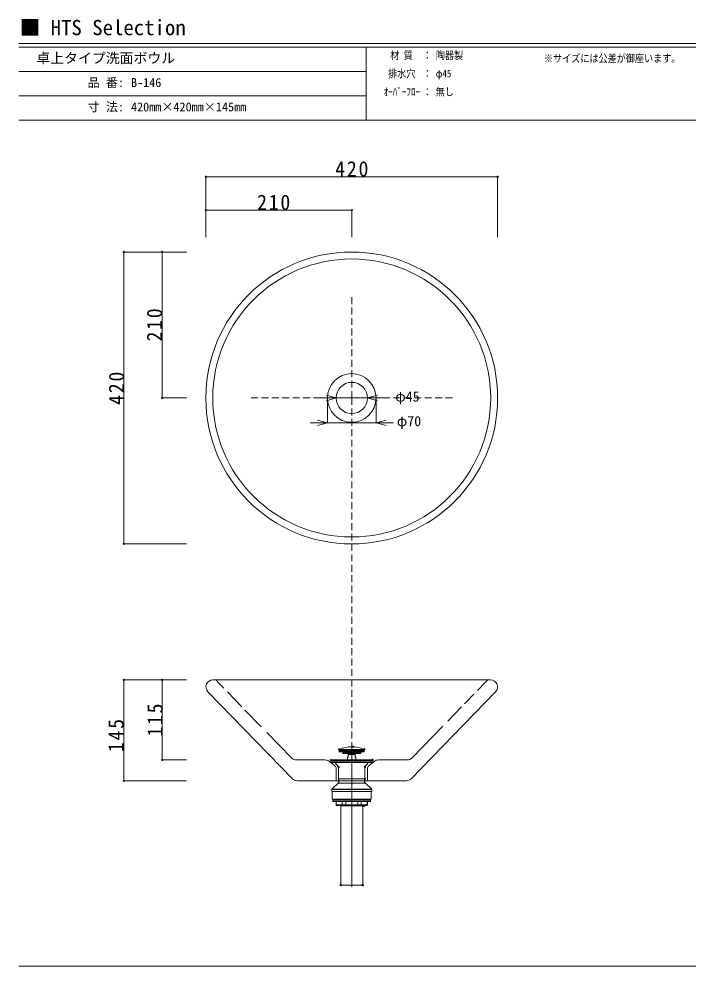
# Model space of a CAD drawing. Units: millimetres, scale not verified. Extents: x -1002 to 1017, y -687 to 676.
# Drawn here: x -1002 to -39, y -687 to 676 of the extents above; entities that cross this region are included whole.
import ezdxf
from ezdxf.enums import TextEntityAlignment as Align

# ---------------------------------------------------------------- set-up
doc = ezdxf.new("R2010")
doc.units = ezdxf.units.MM
doc.header["$LTSCALE"] = 5
doc.header["$PDMODE"] = 32
doc.header["$PDSIZE"] = 2
doc.linetypes.add('DASHED2', pattern=[3, 2, -1])
doc.layers.add('F-0', color=7, linetype='Continuous', lineweight=15)
doc.styles.add('ＭＳ ゴシック', font='')
doc.styles.get('ＭＳ ゴシック').set_extended_font_data('MS Gothic')

msp = doc.modelspace()

# ---------------------------------------------------------------- linework, layer by layer
at = {"layer": 'F-0'}
for p, q in [((1002.034, 640.036), (-1002.086, 640.036)), ((1002.034, 635.036), (-1002.086, 635.036)), ((-502.086, 635.036), (-502.086, 530.036)), ((-502.086, 600.036), (-1002.086, 600.036)), ((-502.086, 565.036), (-1002.086, 565.036)), ((1002.034, 530.036), (-1002.086, 530.036)), ((-733.041, 448.59), (-733.041, 361.587)), ((-733.041, 400.459), (-733.041, 361.587)), ((-733.041, 400.459), (-523.041, 400.459)), ((-523.041, 400.459), (-523.041, 361.587)), ((-851.095, 340.255), (-851.095, -79.745)), ((-851.095, 340.255), (-761.074, 340.255)), ((-795.75, 340.255), (-795.75, 130.255)), ((-795.75, 130.255), (-761.074, 130.255)), ((-545.541, 130.255), (-570.541, 130.255)), ((-545.541, 130.255), (-560.03, 134.137)), ((-545.541, 130.255), (-560.03, 126.372)), ((-558.041, 94.414), (-558.041, 130.255)), ((-545.541, 130.255), (-500.541, 130.255)), ((-500.541, 130.255), (-486.053, 134.137)), ((-500.541, 130.255), (-486.053, 126.372)), ((-500.541, 130.255), (-475.541, 130.255)), ((-488.041, 94.414), (-488.041, 130.255)), ((-558.041, 94.414), (-572.53, 98.296)), ((-558.041, 94.414), (-583.041, 94.414)), ((-558.041, 94.414), (-572.53, 90.531)), ((-488.041, 94.414), (-463.041, 94.414)), ((-488.041, 94.414), (-473.553, 90.531)), ((-851.095, -79.745), (-761.074, -79.745)), ((-851.095, -275.502), (-851.095, -420.502)), ((-851.095, -275.502), (-761.074, -275.502)), ((-795.75, -275.502), (-795.75, -390.502)), ((-323.126, -275.502), (-722.957, -275.502)), ((-715.79, -278.528), (-718.262, -275.502)), ((-715.79, -278.528), (-707.159, -287.398)), ((-342.054, -290.615), (-330.292, -278.528)), ((-330.292, -278.528), (-327.234, -275.502)), ((-608.486, -417.476), (-730.124, -292.476)), ((-702.06, -292.638), (-681.24, -314.033)), ((-437.597, -417.476), (-315.959, -292.476)), ((-360.683, -309.759), (-347.158, -295.859)), ((-676.715, -318.684), (-653.293, -342.753)), ((-384.834, -334.578), (-365.058, -314.254)), ((-609.773, -387.476), (-645.091, -351.182)), ((-436.31, -387.476), (-391.854, -341.791)), ((-795.75, -390.502), (-761.074, -390.502)), ((-561.549, -390.502), (-602.606, -390.502)), ((-547.418, -399.001), (-555.302, -392.693)), ((-553.041, -390.502), (-493.041, -390.502)), ((-498.665, -399.001), (-490.781, -392.693)), ((-484.534, -390.502), (-443.477, -390.502)), ((-545.541, -402.905), (-545.541, -420.502)), ((-542.041, -402.26), (-542.041, -418.627)), ((-504.041, -407.831), (-504.041, -400.46)), ((-504.041, -402.26), (-504.041, -418.627)), ((-500.541, -402.905), (-500.541, -420.502)), ((-851.095, -420.502), (-761.074, -420.502)), ((-601.319, -420.502), (-553.041, -420.502)), ((-553.041, -420.502), (-493.041, -420.502)), ((-541.541, -417.831), (-541.541, -423.831)), ((-504.541, -417.831), (-504.541, -423.831)), ((-444.764, -420.502), (-493.041, -420.502)), ((-1002.086, -687.064), (1002.034, -687.064))]:
    msp.add_line(p, q, dxfattribs=at)
at = {"layer": 'F-0', "color": 4, "lineweight": 9}
for p, q in [((-795.75, 340.255), (-761.074, 340.255)), ((-795.75, -275.502), (-761.074, -275.502))]:
    msp.add_line(p, q, dxfattribs=at)
at = {"layer": 'F-0', "linetype": 'DASHED2'}
for q in [(-523.041, 280.255), (-673.041, 130.255), (-523.041, -551.884), (-373.041, 130.255)]:
    msp.add_line((-523.041, 130.255), q, dxfattribs=at)
at = {"layer": 'F-0', "lineweight": 18}
for p, q in [((-541.041, -375.481), (-505.041, -375.481)), ((-541.041, -375.481), (-541.041, -376.481)), ((-541.041, -376.481), (-505.041, -376.481)), ((-541.041, -377.181), (-505.041, -377.181)), ((-541.041, -378.481), (-541.041, -377.181)), ((-541.041, -378.481), (-505.041, -378.481)), ((-540.841, -376.981), (-505.242, -376.981)), ((-540.541, -378.981), (-505.541, -378.981)), ((-536.041, -376.981), (-536.041, -376.481)), ((-536.041, -380.481), (-536.041, -378.981)), ((-536.041, -380.481), (-510.041, -380.481)), ((-536.041, -380.481), (-510.041, -380.481)), ((-536.041, -380.481), (-536.041, -381.481)), ((-536.041, -381.481), (-510.041, -381.481)), ((-528.041, -386.481), (-528.041, -381.486)), ((-518.041, -386.481), (-518.041, -381.486)), ((-510.041, -376.981), (-510.041, -376.481)), ((-510.041, -380.481), (-510.041, -378.981)), ((-510.041, -380.481), (-510.041, -381.481)), ((-505.041, -375.481), (-505.041, -376.481)), ((-505.041, -378.481), (-505.041, -377.181)), ((-553.041, -390.831), (-493.041, -390.831)), ((-553.041, -392.131), (-553.041, -390.831)), ((-553.041, -392.131), (-493.041, -392.131)), ((-551.56, -392.359), (-553.041, -392.131)), ((-551.56, -392.359), (-553.041, -392.131)), ((-553.041, -392.359), (-493.041, -392.359)), ((-553.041, -394.359), (-553.041, -392.359)), ((-553.041, -394.359), (-493.041, -394.359)), ((-542.041, -400.46), (-547.291, -394.359)), ((-528.941, -386.481), (-528.041, -386.481)), ((-528.941, -390.831), (-528.941, -386.481)), ((-518.041, -382.481), (-528.041, -382.481)), ((-518.041, -386.481), (-517.141, -386.481)), ((-517.141, -390.831), (-517.141, -386.481)), ((-504.041, -400.46), (-498.791, -394.359)), ((-494.523, -392.359), (-493.041, -392.131)), ((-494.523, -392.359), (-493.041, -392.131)), ((-493.041, -392.131), (-493.041, -390.831)), ((-493.041, -394.359), (-493.041, -392.359)), ((-542.041, -407.831), (-542.041, -400.46)), ((-542.041, -407.831), (-542.041, -400.46)), ((-542.041, -423.831), (-542.041, -417.831)), ((-542.041, -423.831), (-542.041, -417.831)), ((-504.041, -417.831), (-542.041, -417.831)), ((-504.041, -423.831), (-504.041, -417.831)), ((-494.291, -432.914), (-551.791, -432.914)), ((-551.791, -435.831), (-551.791, -432.914)), ((-551.791, -435.831), (-494.291, -435.831)), ((-551.733, -432.773), (-542.791, -423.831)), ((-494.35, -432.773), (-551.733, -432.773)), ((-551.041, -435.831), (-551.041, -446.831)), ((-542.791, -423.831), (-503.291, -423.831)), ((-494.35, -432.773), (-503.291, -423.831)), ((-495.041, -435.831), (-495.041, -446.831)), ((-494.291, -435.831), (-494.291, -432.914)), ((-495.042, -446.831), (-551.041, -446.831)), ((-550.041, -447.831), (-496.041, -447.831)), ((-549.291, -447.831), (-549.291, -446.831)), ((-496.791, -447.831), (-496.791, -446.831)), ((-550.041, -449.931), (-496.041, -449.931)), ((-549.541, -450.431), (-496.541, -450.431)), ((-545.541, -450.431), (-545.541, -455.331)), ((-545.541, -455.331), (-500.541, -455.331)), ((-545.361, -455.331), (-545.361, -450.431)), ((-501.041, -455.831), (-545.041, -455.831)), ((-538.791, -455.831), (-538.791, -570.631)), ((-538.791, -456.331), (-507.291, -456.331)), ((-536.662, -455.331), (-536.662, -450.431)), ((-531.741, -455.331), (-531.741, -450.431)), ((-514.342, -455.331), (-514.342, -450.431)), ((-509.421, -455.331), (-509.421, -450.431)), ((-507.291, -455.831), (-507.291, -570.631)), ((-500.721, -455.331), (-500.721, -450.431)), ((-500.541, -450.431), (-500.541, -455.331)), ((-538.791, -570.631), (-507.291, -570.631)), ((-538.591, -570.831), (-538.791, -570.631)), ((-538.591, -570.831), (-507.492, -570.831)), ((-507.492, -570.831), (-507.291, -570.631))]:
    msp.add_line(p, q, dxfattribs=at)
at = {"layer": 'F-0', "color": 1, "lineweight": 18}
msp.add_line((-523.041, -572.926), (-523.041, -370.489), dxfattribs=at)
at = {"layer": 'F-0', "color": 2, "lineweight": 18}
for p, q in [((-538.541, -456.331), (-538.541, -455.831)), ((-507.541, -456.331), (-507.541, -455.831))]:
    msp.add_line(p, q, dxfattribs=at)
at = {"layer": 'F-0'}
for points in [[(-733.041, 448.59), (-313.041, 448.59), (-313.041, 361.587)], [(-558.041, 94.414), (-488.041, 94.414), (-473.553, 98.296)]]:
    msp.add_lwpolyline(points, dxfattribs=at)
at = {"layer": 'F-0', "lineweight": 18}
for points in [[(-550.041, -447.831), (-550.041, -449.931), (-550.041, -447.831)], [(-496.041, -447.831), (-496.041, -449.931), (-496.041, -447.831)], [(-545.361, -455.331), (-545.361, -455.349), (-545.36, -455.367), (-545.358, -455.385), (-545.356, -455.403), (-545.353, -455.421), (-545.35, -455.439), (-545.346, -455.457), (-545.341, -455.475), (-545.335, -455.492), (-545.329, -455.51), (-545.323, -455.527), (-545.316, -455.543), (-545.308, -455.56), (-545.299, -455.576), (-545.29, -455.592), (-545.281, -455.608), (-545.27, -455.623), (-545.26, -455.638), (-545.248, -455.652), (-545.236, -455.666), (-545.224, -455.68), (-545.211, -455.693), (-545.198, -455.706), (-545.184, -455.718), (-545.17, -455.729), (-545.155, -455.74), (-545.14, -455.751), (-545.125, -455.761), (-545.11, -455.77), (-545.094, -455.779), (-545.077, -455.787), (-545.061, -455.794)], [(-545.036, -455.804), (-545.03, -455.806), (-545.024, -455.808), (-545.017, -455.81), (-545.011, -455.812), (-545.004, -455.814), (-544.998, -455.816), (-544.991, -455.817), (-544.985, -455.819), (-544.978, -455.82), (-544.971, -455.822), (-544.965, -455.823), (-544.958, -455.824), (-544.952, -455.825), (-544.945, -455.826), (-544.938, -455.827), (-544.931, -455.828), (-544.925, -455.829), (-544.918, -455.83), (-544.911, -455.83), (-544.905, -455.831), (-544.898, -455.831), (-544.891, -455.831), (-544.884, -455.831), (-544.878, -455.831)], [(-536.662, -455.331), (-536.661, -455.346), (-536.661, -455.36), (-536.66, -455.375), (-536.659, -455.389), (-536.658, -455.403), (-536.656, -455.418), (-536.654, -455.432), (-536.651, -455.446), (-536.648, -455.461), (-536.645, -455.475), (-536.642, -455.489), (-536.638, -455.503), (-536.634, -455.517), (-536.63, -455.531), (-536.625, -455.544), (-536.62, -455.558), (-536.615, -455.571), (-536.609, -455.585), (-536.603, -455.598), (-536.596, -455.611), (-536.589, -455.623), (-536.582, -455.636), (-536.575, -455.648), (-536.567, -455.66), (-536.559, -455.672), (-536.55, -455.684), (-536.541, -455.695), (-536.532, -455.707), (-536.522, -455.717), (-536.512, -455.728), (-536.502, -455.738), (-536.491, -455.748), (-536.48, -455.757), (-536.468, -455.766), (-536.456, -455.774), (-536.444, -455.782), (-536.432, -455.79), (-536.419, -455.797), (-536.406, -455.803)], [(-536.406, -455.803), (-536.392, -455.809), (-536.379, -455.814), (-536.365, -455.818), (-536.351, -455.822), (-536.337, -455.825), (-536.322, -455.828), (-536.308, -455.83), (-536.293, -455.831), (-536.279, -455.831)], [(-531.741, -455.331), (-531.741, -455.341), (-531.741, -455.35), (-531.741, -455.359), (-531.741, -455.369), (-531.741, -455.378), (-531.741, -455.387), (-531.74, -455.397), (-531.74, -455.406), (-531.74, -455.415), (-531.739, -455.425), (-531.739, -455.434), (-531.739, -455.443), (-531.738, -455.453), (-531.738, -455.462), (-531.737, -455.471), (-531.737, -455.481), (-531.736, -455.49), (-531.735, -455.499), (-531.735, -455.509), (-531.734, -455.518), (-531.733, -455.527), (-531.732, -455.537), (-531.732, -455.546), (-531.731, -455.555), (-531.73, -455.564), (-531.729, -455.574), (-531.728, -455.583), (-531.727, -455.592), (-531.725, -455.601), (-531.724, -455.611), (-531.723, -455.62), (-531.722, -455.629), (-531.72, -455.638), (-531.719, -455.648), (-531.717, -455.657), (-531.715, -455.666), (-531.714, -455.675), (-531.712, -455.685), (-531.71, -455.694)], [(-531.71, -455.694), (-531.708, -455.703), (-531.706, -455.712), (-531.703, -455.721), (-531.701, -455.73), (-531.699, -455.739), (-531.696, -455.748), (-531.693, -455.757), (-531.691, -455.765), (-531.687, -455.774), (-531.684, -455.783), (-531.68, -455.792), (-531.675, -455.801), (-531.67, -455.81), (-531.664, -455.818), (-531.657, -455.825), (-531.649, -455.83), (-531.64, -455.831)], [(-514.373, -455.694), (-514.375, -455.703), (-514.377, -455.712), (-514.379, -455.721), (-514.382, -455.73), (-514.384, -455.739), (-514.387, -455.748), (-514.389, -455.757), (-514.392, -455.765), (-514.395, -455.774), (-514.399, -455.783), (-514.403, -455.792), (-514.408, -455.801), (-514.413, -455.81), (-514.419, -455.818), (-514.426, -455.825), (-514.434, -455.83), (-514.443, -455.831)], [(-514.342, -455.331), (-514.342, -455.341), (-514.342, -455.35), (-514.342, -455.359), (-514.342, -455.369), (-514.342, -455.378), (-514.342, -455.387), (-514.342, -455.397), (-514.343, -455.406), (-514.343, -455.415), (-514.343, -455.425), (-514.344, -455.434), (-514.344, -455.443), (-514.345, -455.453), (-514.345, -455.462), (-514.346, -455.471), (-514.346, -455.481), (-514.347, -455.49), (-514.347, -455.499), (-514.348, -455.509), (-514.349, -455.518), (-514.35, -455.527), (-514.35, -455.537), (-514.351, -455.546), (-514.352, -455.555), (-514.353, -455.564), (-514.354, -455.574), (-514.355, -455.583), (-514.356, -455.592), (-514.357, -455.601), (-514.359, -455.611), (-514.36, -455.62), (-514.361, -455.629), (-514.363, -455.638), (-514.364, -455.648), (-514.366, -455.657), (-514.367, -455.666), (-514.369, -455.675), (-514.371, -455.685), (-514.373, -455.694)], [(-509.677, -455.803), (-509.69, -455.809), (-509.704, -455.814), (-509.718, -455.818), (-509.732, -455.822), (-509.746, -455.825), (-509.761, -455.828), (-509.775, -455.83), (-509.789, -455.831), (-509.804, -455.831)], [(-509.421, -455.331), (-509.421, -455.346), (-509.422, -455.36), (-509.423, -455.375), (-509.424, -455.389), (-509.425, -455.403), (-509.427, -455.418), (-509.429, -455.432), (-509.432, -455.446), (-509.434, -455.461), (-509.437, -455.475), (-509.441, -455.489), (-509.445, -455.503), (-509.449, -455.517), (-509.453, -455.531), (-509.458, -455.544), (-509.463, -455.558), (-509.468, -455.571), (-509.474, -455.585), (-509.48, -455.598), (-509.487, -455.611), (-509.493, -455.623), (-509.5, -455.636), (-509.508, -455.648), (-509.516, -455.66), (-509.524, -455.672), (-509.533, -455.684), (-509.542, -455.695), (-509.551, -455.707), (-509.561, -455.717), (-509.571, -455.728), (-509.581, -455.738), (-509.592, -455.748), (-509.603, -455.757), (-509.615, -455.766), (-509.626, -455.774), (-509.638, -455.782), (-509.651, -455.79), (-509.664, -455.797), (-509.677, -455.803)], [(-501.047, -455.804), (-501.053, -455.806), (-501.059, -455.808), (-501.066, -455.81), (-501.072, -455.812), (-501.079, -455.814), (-501.085, -455.816), (-501.092, -455.817), (-501.098, -455.819), (-501.105, -455.82), (-501.111, -455.822), (-501.118, -455.823), (-501.125, -455.824), (-501.131, -455.825), (-501.138, -455.826), (-501.145, -455.827), (-501.151, -455.828), (-501.158, -455.829), (-501.165, -455.83), (-501.171, -455.83), (-501.178, -455.831), (-501.185, -455.831), (-501.192, -455.831), (-501.198, -455.831), (-501.205, -455.831)], [(-500.721, -455.331), (-500.722, -455.349), (-500.723, -455.367), (-500.724, -455.385), (-500.727, -455.403), (-500.729, -455.421), (-500.733, -455.439), (-500.737, -455.457), (-500.742, -455.475), (-500.747, -455.492), (-500.753, -455.51), (-500.76, -455.527), (-500.767, -455.543), (-500.775, -455.56), (-500.783, -455.576), (-500.793, -455.592), (-500.802, -455.608), (-500.812, -455.623), (-500.823, -455.638), (-500.834, -455.652), (-500.846, -455.666), (-500.859, -455.68), (-500.872, -455.693), (-500.885, -455.706), (-500.899, -455.718), (-500.913, -455.729), (-500.927, -455.74), (-500.942, -455.751), (-500.958, -455.761), (-500.973, -455.77), (-500.989, -455.779), (-501.005, -455.787), (-501.022, -455.794)]]:
    msp.add_lwpolyline(points, dxfattribs=at)
at = {"layer": 'F-0'}
for radius in [210, 200, 35, 22.5]:
    msp.add_circle((-523.041, 130.255), radius, dxfattribs=at)
for centre, radius, start, end in [((-722.957, -285.502), 10, 90, 224.21902), ((-323.126, -285.502), 10, 315.78098, 90), ((-602.606, -380.502), 10, 224.21902, 270), ((-561.549, -400.502), 10, 51.34019, 90), ((-484.534, -400.502), 10, 90, 128.65981), ((-443.477, -380.502), 10, 270, 315.78098), ((-550.541, -402.905), 5, 0, 51.34019), ((-495.541, -402.905), 5, 128.65981, 180), ((-601.319, -410.502), 10, 224.21902, 270), ((-444.764, -410.502), 10, 270, 315.78098)]:
    msp.add_arc(centre, radius, start, end, dxfattribs=at)
at = {"layer": 'F-0', "lineweight": 18}
for centre, radius, start, end in [((-523.041, -413.981), 42.5, 64.94238, 115.05762), ((-540.841, -377.181), 0.2, 90, 180), ((-540.541, -378.481), 0.5, 180, 270), ((-505.541, -378.481), 0.5, 270, 0), ((-505.241, -377.181), 0.2, 0, 90), ((-551.591, -432.914), 0.2, 135, 180), ((-494.491, -432.914), 0.2, 0, 45), ((-549.541, -449.931), 0.5, 180, 270), ((-545.041, -455.331), 0.5, 180, 270), ((-544.878, -455.361), 0.47, 247.09102, 250.33614), ((-501.205, -455.361), 0.47, 289.66386, 292.90898), ((-501.041, -455.331), 0.5, 270, 0), ((-496.541, -449.931), 0.5, 270, 0)]:
    msp.add_arc(centre, radius, start, end, dxfattribs=at)
at = {"layer": 'F-0'}
for p in [(-733.041, 448.59), (-313.041, 448.59), (-733.041, 400.459), (-523.041, 400.459), (-851.095, 340.255), (-795.75, 340.255), (-795.75, 130.255), (-851.095, -79.745), (-851.095, -275.502), (-795.75, -275.502), (-541.041, -375.324), (-521.184, -371.481), (-505.041, -375.324), (-795.75, -390.502), (-553.041, -390.831), (-493.041, -390.502), (-542.041, -400.46), (-504.041, -400.46), (-851.095, -420.502), (-504.041, -417.627), (-505.434, -456.331), (-538.791, -570.631), (-507.291, -570.631)]:
    msp.add_point(p, dxfattribs=at)

# ---------------------------------------------------------------- texts
at = {"layer": 'F-0', "style": 'ＭＳ ゴシック'}
for s, height, p in [('■ HTS Selection', 21.99, (-1001.367, 645.583)), ('卓上タイプ洗面ボウル', 14.66, (-977.086, 607.536)), ('品 番:', 12.83, (-903.336, 573.786)), ('B-146', 12.83, (-840.774, 573.786)), ('寸 法:', 12.83, (-903.336, 538.786)), ('420mm×420mm×145mm', 12.83, (-840.774, 538.786)), ('φ45', 14.66, (-460.49, 120.599)), ('φ70', 14.66, (-458.207, 85.198))]:
    msp.add_text(s, height=height, dxfattribs=at).set_placement(p, align=Align.BOTTOM_LEFT)
at = {"layer": 'F-0', "style": 'ＭＳ ゴシック', "width": 0.85}
for s, p in [('材 質', (-467.711, 614.411)), ('：', (-420.836, 614.411)), ('陶器製', (-402.086, 614.411)), ('※サイズには公差が御座います。', (-246.359, 610.036)), ('排水穴', (-470.836, 588.161)), ('：', (-420.836, 588.161)), ('φ45', (-402.086, 588.161)), ('ｵｰﾊﾞｰﾌﾛｰ', (-477.086, 561.911)), ('：', (-420.836, 561.911)), ('無し', (-402.086, 561.911))]:
    msp.add_text(s, height=11, dxfattribs=at).set_placement(p, align=Align.BOTTOM_LEFT)
at = {"layer": 'F-0', "color": 3, "char_height": 21.99, "attachment_point": 7, "style": 'ＭＳ ゴシック'}
for s, insert in [('\\T1.18;\\W0.95;420', (-546.791, 448.59)), ('\\T1.18;\\W0.95;210', (-659.291, 400.459))]:
    msp.add_mtext(s, dxfattribs=dict(at, insert=insert))
at = {"layer": 'F-0', "color": 3, "char_height": 21.99, "attachment_point": 7, "rotation": 90, "style": 'ＭＳ ゴシック'}
for s, insert in [('\\T1.18;\\W0.95;210', (-795.75, 211.505)), ('\\T1.18;\\W0.95;420', (-850.471, 120.349)), ('\\T1.18;\\W0.95;115', (-794.857, -357.048)), ('\\T1.18;\\W0.95;145', (-851.095, -379.252))]:
    msp.add_mtext(s, dxfattribs=dict(at, insert=insert))

doc.saveas('drawing.dxf')
